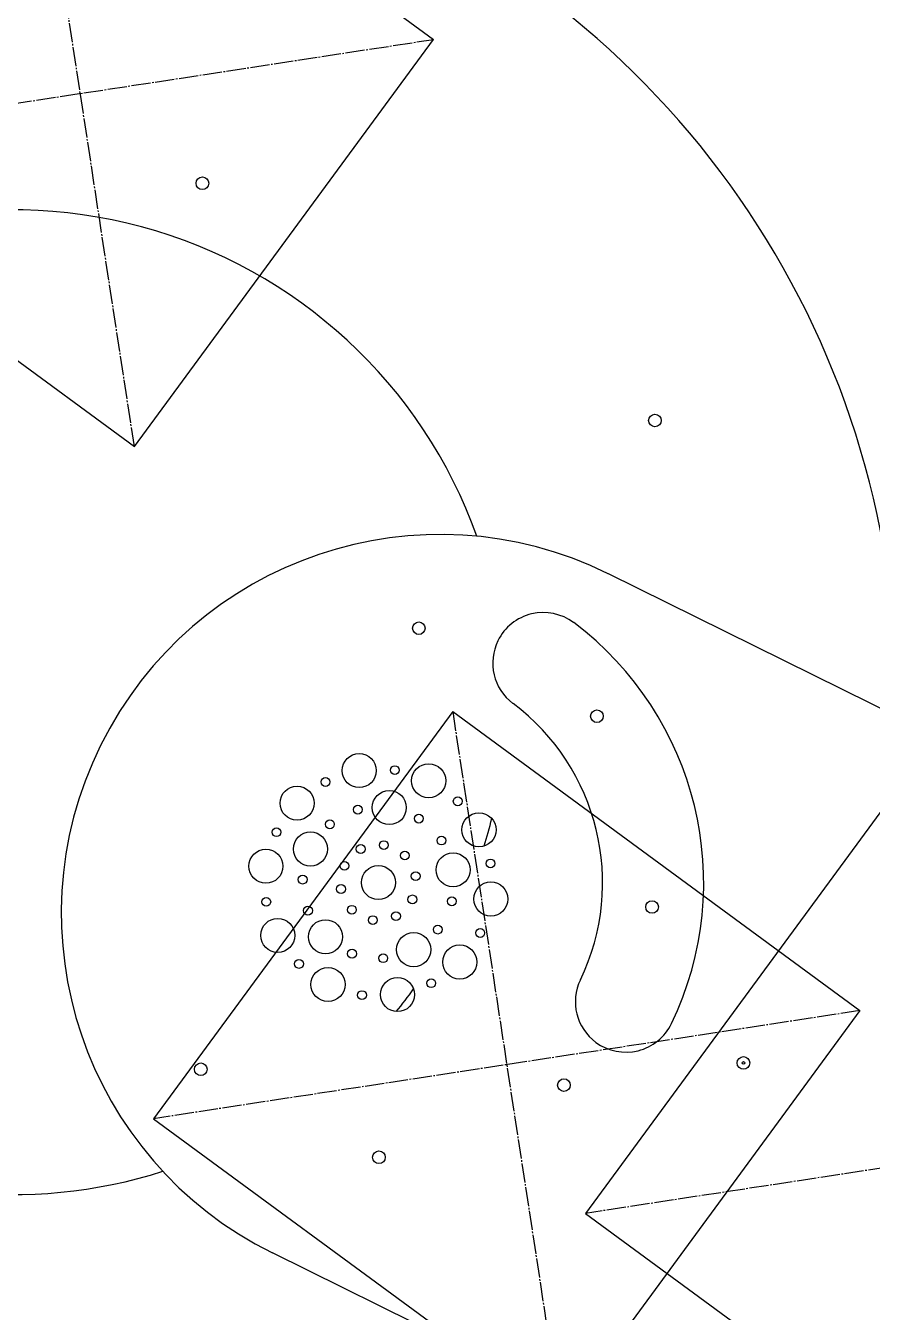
# Model space of a CAD drawing. Header units: millimetres. Extents: x -280 to 300, y -186 to 266.
# Drawn here: x 15.3 to 82.3, y -2.6 to 99.3 of the extents above; entities that cross this region are included whole.
import ezdxf

# ---------------------------------------------------------------- set-up
doc = ezdxf.new("R2010")
doc.units = ezdxf.units.MM
doc.header["$PDSIZE"] = -1
doc.linetypes.add('SLD-Center', pattern=[1.905, 1.524, -0.127, 0.127, -0.127])
doc.linetypes.add('SLD-Solid', pattern=[0])

msp = doc.modelspace()

# ---------------------------------------------------------------- linework, layer by layer
at = {"color": 7, "linetype": 'SLD-Solid'}
for p, q in [((15.37, 121.87), (47.61, 98.19)), ((23.93, 65.95), (47.61, 98.19)), ((-8.31, 89.63), (23.93, 65.95)), ((49.13, 44.95), (25.45, 12.71)), ((49.13, 44.95), (81.37, 21.27)), ((83.32, 37.45), (59.64, 5.21)), ((81.37, 21.27), (57.69, -10.97)), ((25.45, 12.71), (57.69, -10.97)), ((59.64, 5.21), (91.88, -18.47))]:
    msp.add_line(p, q, dxfattribs=at)
at = {"color": 7, "linetype": 'SLD-Center'}
for p, q in [((23.93, 65.95), (15.37, 121.87)), ((-8.31, 89.63), (47.61, 98.19)), ((49.13, 44.95), (57.69, -10.97)), ((81.37, 21.27), (25.45, 12.71)), ((115.56, 13.77), (59.64, 5.21))]:
    msp.add_line(p, q, dxfattribs=at)
at = {"color": 7, "linetype": 'SLD-Solid', "lineweight": 25}
for p, q in [((61.44, 55.88), (89.29, 42.12)), ((106.58, -33.36), (34.86, 2.09))]:
    msp.add_line(p, q, dxfattribs=at)
for centre, radius in [((29.32, 86.8), 0.5), ((65.14, 68.01), 0.5), ((46.45, 51.56), 0.5), ((60.55, 44.59), 0.5), ((41.73, 40.28), 1.35), ((47.23, 39.48), 1.35), ((44.55, 40.32), 0.35), ((36.81, 37.7), 1.35), ((39.06, 39.38), 0.35), ((44.11, 37.35), 1.35), ((49.53, 37.85), 0.35), ((41.62, 37.19), 0.35), ((46.45, 36.48), 0.35), ((51.21, 35.59), 1.35), ((35.18, 35.4), 0.35), ((39.41, 36.03), 0.35), ((37.87, 34.07), 1.35), ((43.68, 34.38), 0.35), ((48.24, 34.74), 0.35), ((34.34, 32.71), 1.35), ((41.85, 34.07), 0.35), ((45.34, 33.56), 0.35), ((49.16, 32.42), 1.35), ((40.56, 32.74), 0.35), ((43.25, 31.41), 1.35), ((52.12, 32.93), 0.35), ((37.25, 31.65), 0.35), ((46.2, 31.92), 0.35), ((40.29, 30.9), 0.35), ((52.15, 30.11), 1.35), ((34.37, 29.89), 0.35), ((41.15, 29.26), 0.35), ((45.94, 30.08), 0.35), ((49.06, 29.93), 0.35), ((64.91, 29.48), 0.5), ((35.28, 27.23), 1.35), ((37.67, 29.19), 0.35), ((42.81, 28.44), 0.35), ((44.64, 28.75), 0.35), ((39.06, 27.12), 1.35), ((47.95, 27.69), 0.35), ((51.31, 27.42), 0.35), ((46.04, 26.1), 1.35), ((41.16, 25.78), 0.35), ((43.63, 25.42), 0.35), ((49.69, 25.12), 1.35), ((36.96, 24.97), 0.35), ((39.26, 23.34), 1.35), ((44.76, 22.54), 1.35), ((47.43, 23.44), 0.35), ((41.95, 22.5), 0.35), ((72.15, 17.13), 0.5), ((29.19, 16.63), 0.5), ((72.15, 17.13), 0.1), ((57.94, 15.37), 0.5), ((43.29, 9.66), 0.5)]:
    msp.add_circle(centre, radius, dxfattribs=at)
at = {"color": 7, "linetype": 'SLD-Solid', "lineweight": 18}
msp.add_arc((119.87, -6.46), 180, 246.5928, 60.8072, dxfattribs=at)
at = {"color": 7, "linetype": 'SLD-Solid', "lineweight": 25}
for centre, radius, start, end in [((14.33, 45.7), 70, 359.0769, 137.5392), ((14.33, 45.7), 39, 19.6926, 130.126), ((48.15, 28.98), 30, 63.7, 243.7), ((56.3, 48.8), 4, 53.1025, 153.7), ((43.25, 31.41), 25.75, 334.2975, 53.1025), ((56.3, 48.8), 4, 153.7, 233.1025), ((43.25, 31.41), 17.75, 334.2975, 53.1025), ((14.33, 45.7), 39, 191.0926, 287.7074), ((14.33, 45.7), 39, 343.0095, 346.3383), ((62.84, 21.98), 4, 154.2975, 233.7), ((14.33, 45.7), 39, 321.0617, 324.3905), ((62.84, 21.98), 4, 233.7, 334.2975)]:
    msp.add_arc(centre, radius, start, end, dxfattribs=at)
at = {"color": 7, "linetype": 'SLD-Solid'}
for p in [(19.65, 93.91), (53.41, 16.99)]:
    msp.add_point(p, dxfattribs=at)

doc.saveas('drawing.dxf')
